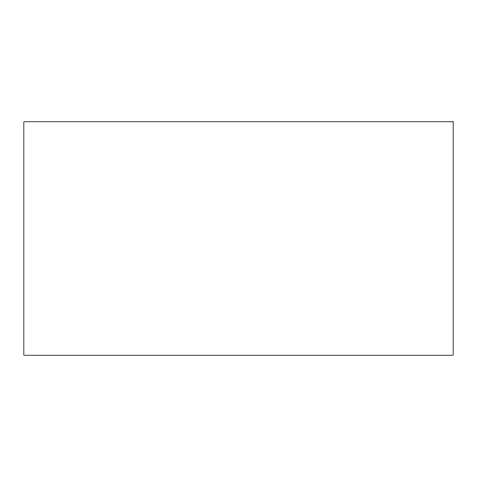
<?xml version="1.0" encoding="UTF-8"?>
<svg xmlns="http://www.w3.org/2000/svg" width="477" height="477" viewBox="0 0 477 477"><rect width="100%" height="100%" fill="white"/><g stroke="black" fill="none" stroke-linecap="round" stroke-linejoin="round"><path stroke-width="0.72" d="M453.15 121.79L23.85 121.79L23.85 355.21L453.15 355.21L453.15 121.79"/></g></svg>
